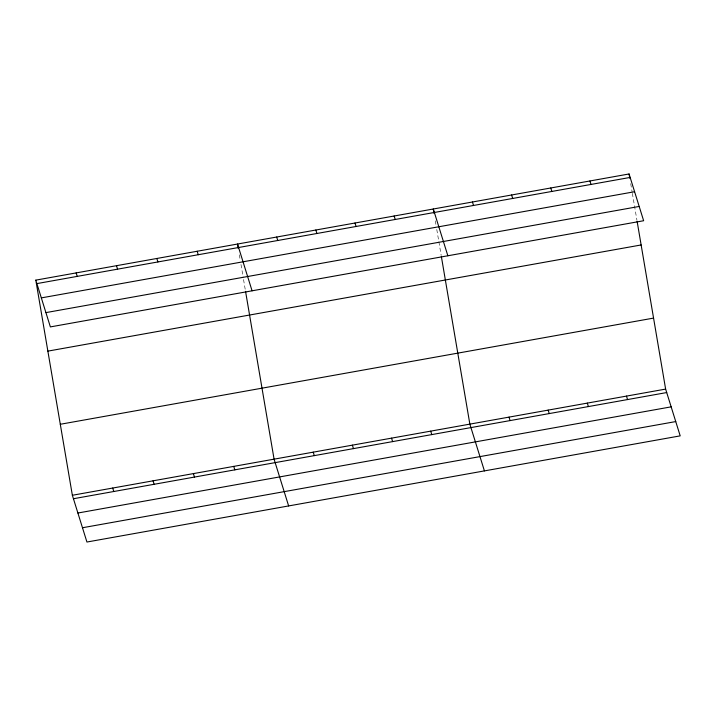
<?xml version="1.0" encoding="UTF-8"?>
<svg xmlns="http://www.w3.org/2000/svg" width="716" height="716" viewBox="0 0 716 716"><rect width="100%" height="100%" fill="white"/><g stroke="black" fill="none" stroke-linecap="round" stroke-linejoin="round"><path stroke-width="0.54" stroke-dasharray="3.58 2.69" d="M630.715 183.645L632.183 192.255M632.362 193.329L636.936 220.215M435.301 220.832L436.035 225.137M436.769 229.442L441.154 255.254M239.341 254.798L240.254 260.176M240.988 264.481L243.18 277.387M243.547 279.535L245.552 291.367"/><path stroke-width="1.07" d="M35.8 280.135L629.069 173.97L643.639 220.734L50.371 326.908L35.8 280.135L72.361 495.266L86.931 542.03L680.2 435.865L665.629 389.092L637.115 221.298M36.883 283.608L630.152 177.434M41.331 297.892L634.6 191.727M45.913 312.615L639.191 206.45M47.865 351.126L641.133 244.962M60.296 424.275L653.565 318.101M72.361 495.266L665.629 389.092M73.444 498.73L666.712 392.556M77.892 513.023L671.16 406.849M82.474 527.746L675.752 421.572M589.912 180.978L590.995 184.442M626.473 396.1L627.556 399.564M550.756 187.986L551.839 191.449M587.317 403.108L588.4 406.572M511.6 194.985L512.683 198.457M548.161 410.116L549.244 413.58M472.444 201.993L473.527 205.465M509.013 417.124L510.087 420.587M447.858 255.773L433.287 209L434.021 213.305M484.419 470.895L469.857 424.132L441.333 256.328M394.14 216.008L395.214 219.481M430.701 431.139L431.775 434.603M354.984 223.016L356.058 226.48M391.545 438.147L392.619 441.611M315.828 230.024L316.902 233.488M352.388 445.146L353.462 448.619M276.671 237.032L277.745 240.495M313.232 452.154L314.306 455.627M252.077 290.812L237.515 244.04L238.24 248.345M288.637 505.935L274.076 459.162L245.552 291.367M197.169 251.262L198.251 254.726M233.729 466.385L234.812 469.848M156.831 258.476L157.905 261.949M193.392 473.607L194.466 477.071M116.484 265.699L117.567 269.162M153.045 480.821L154.128 484.293M76.147 272.921L77.221 276.385M112.707 488.043L113.781 491.507M629.069 173.97L629.803 178.266"/></g></svg>
